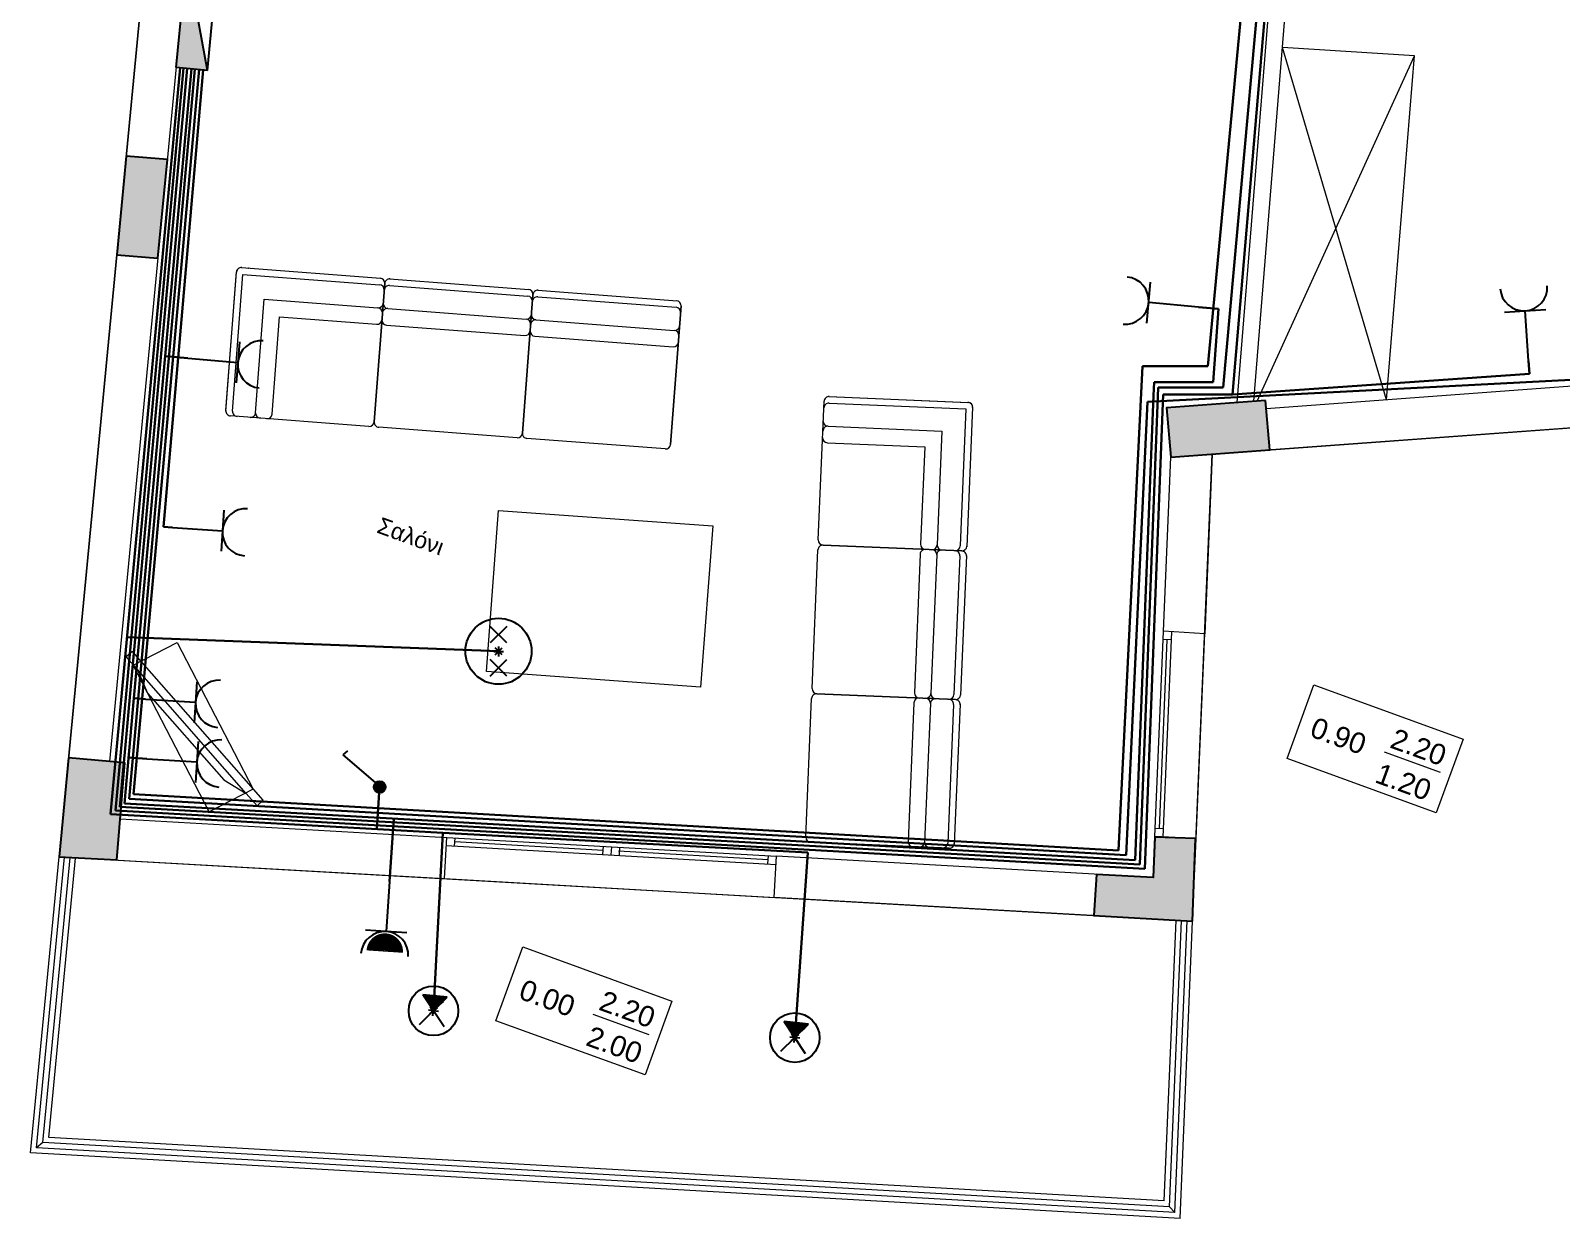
# Model space of a CAD drawing. Header units: millimetres. Extents: x 7471872 to 14943722, y 8344308 to 16688757.
# Drawn here: x 7471871.77 to 7471881.04, y 8344376.74 to 8344383.93 of the extents above; entities that cross this region are included whole.
import ezdxf

# ---------------------------------------------------------------- set-up
doc = ezdxf.new("R2010")
doc.units = ezdxf.units.MM
for name, color, linetype, lineweight in [('A-FOS 1', 92, 'Continuous', 0), ('diastasiologisi', 7, 'Continuous', 5), ('epipla', 7, 'Continuous', 13), ('eswterikoi toixoi', 7, 'Continuous', 30), ('exwterikoi toixoi', 7, 'Continuous', 50), ('grammata', 7, 'Continuous', 20), ('mpalkonia', 7, 'Continuous', 5), ('mpalkonoportes', 7, 'Continuous', 5), ('ntoulapes', 7, 'Continuous', 5), ('tomi eswt', 7, 'Continuous', 15)]:
    doc.layers.add(name, color=color, linetype=linetype, lineweight=lineweight)
for name, color, linetype in [('A-HLEKTRIKA', 10, 'Continuous'), ('Geo_Col_Pro_1', 7, 'Continuous'), ('HLEK-SYMBOL', 1, 'Continuous'), ('HLEK_FL001_SYMBOLS', 1, 'Continuous'), ('M-SYMB', 1, 'Continuous'), ('TOUCH_POINTS', 7, 'Continuous')]:
    doc.layers.add(name, color=color, linetype=linetype)
doc.styles.add('GRSIM', font='GRSIM.SHX')
doc.styles.get("Standard").update_dxf_attribs({"font": 'arial.ttf'})

# ---------------------------------------------------------------- blocks, each defined once
blk = doc.blocks.new('TPOINT')
at = {"layer": 'TOUCH_POINTS'}
for p, q in [((-0.03, 0), (0.03, 0)), ((0.0212, -0.0212), (-0.0212, 0.0212)), ((-0.0212, -0.0212), (0.0212, 0.0212)), ((0, 0.03), (0, -0.03))]:
    blk.add_line(p, q, dxfattribs=at)
blk.add_point((0, 0), dxfattribs=at)
blk = doc.blocks.new('gJ6_a28')
at = {"layer": 'HLEK-SYMBOL', "color": 0, "linetype": 'Continuous'}
for p, q in [((-0.67, 0), (-0.67, 0.19)), ((-0.67, 0.19), (0, 0.19)), ((-0.67, 0), (0, 0.19)), ((0, 0.19), (0, 0)), ((-0.67, 0), (0, 0))]:
    blk.add_line(p, q, dxfattribs=at)
at = {"layer": 'HLEK-SYMBOL', "color": 0}
blk.add_solid([(-0.67, 0.19), (0, 0.19), (-0.67, 0)], dxfattribs=at)
blk.add_blockref('TPOINT', (-0.3367, 0.0939))
blk.add_blockref('TPOINT', (-0.3367, 0.0939))
at = {"layer": 'HLEK-SYMBOL', "color": 0, "style": 'GRSIM', "flags": 8}
blk.add_attdef('NODE_NUMBER', (0.018, 0.0914), '', height=0.1, dxfattribs=at)
blk.add_attdef('NODE_NUMBER', (0.018, 0.0914), '', height=0.1, dxfattribs=at)
blk = doc.blocks.new('gJ6_a51')
at = {"layer": 'HLEK-SYMBOL', "color": 0, "linetype": 'Continuous'}
for p, q in [((0.0493, 0.051), (-0.0507, 0.151)), ((0.0493, 0.151), (-0.0507, 0.051)), ((0.0493, -0.149), (-0.0507, -0.049)), ((-0.0507, -0.149), (0.0493, -0.049))]:
    blk.add_line(p, q, dxfattribs=at)
blk.add_circle((-0.0007, 0.001), 0.2, dxfattribs=at)
blk.add_blockref('TPOINT', (0, 0))
blk = doc.blocks.new('*X12')
at = {"color": 0}
for p, q in [((10.3416, 4.006), (10.4182, 4.0826)), ((10.3546, 4.0332), (10.4118, 4.0903)), ((10.3558, 4.006), (10.4246, 4.0749)), ((10.3699, 4.006), (10.431, 4.0671)), ((10.384, 4.006), (10.4375, 4.0594)), ((10.3982, 4.006), (10.4439, 4.0517)), ((10.4123, 4.006), (10.4503, 4.044)), ((10.4265, 4.006), (10.4568, 4.0363)), ((10.4406, 4.006), (10.4632, 4.0286)), ((10.4547, 4.006), (10.4696, 4.0209)), ((10.4689, 4.006), (10.476, 4.0132))]:
    blk.add_line(p, q, dxfattribs=at)
blk = doc.blocks.new('gJ6_a53')
at = {"layer": 'HLEK-SYMBOL', "color": 0, "linetype": 'Continuous'}
for p, q in [((0.075, 0.09), (-0.075, -0.09)), ((-0.075, 0.09), (0.075, -0.09)), ((-0.075, -0.09), (0.075, -0.09))]:
    blk.add_line(p, q, dxfattribs=at)
blk.add_circle((0, 0), 0.15, dxfattribs=at)
for name, p in [('TPOINT', (0, 0)), ('*X12', (-10.407, -4.096))]:
    blk.add_blockref(name, p)
blk = doc.blocks.new('*X16')
at = {"color": 0}
for p, q in [((6.6744, 10.8416), (6.7146, 10.8818)), ((6.6745, 10.8511), (6.7051, 10.8817)), ((6.6763, 10.834), (6.7222, 10.8799)), ((6.6793, 10.8276), (6.7286, 10.8769)), ((6.6804, 10.8664), (6.6898, 10.8758)), ((6.6833, 10.8222), (6.734, 10.8729)), ((6.6882, 10.8177), (6.7385, 10.868)), ((6.6941, 10.8141), (6.7421, 10.8621)), ((6.7009, 10.8115), (6.7447, 10.8553)), ((6.7092, 10.8104), (6.7458, 10.847)), ((6.72, 10.8118), (6.7444, 10.8362))]:
    blk.add_line(p, q, dxfattribs=at)
blk = doc.blocks.new('gJ6_a5')
at = {"linetype": 'Continuous'}
for p, q in [((-0.2217, 0.1951), (-0.1934, 0.2195)), ((-0.0264, 0.0262), (-0.2217, 0.1951))]:
    blk.add_line(p, q, dxfattribs=at)
blk.add_circle((-0.0005, -0.0003), 0.0359, dxfattribs=at)
for name, p in [('*X16', (-6.7105, -10.8465)), ('TPOINT', (0, 0))]:
    blk.add_blockref(name, p)
blk = doc.blocks.new('HK5-RE')
at = {"layer": 'A-HLEKTRIKA'}
for p, q in [((0.17, 0.07), (0.17, -0.07)), ((0, 0), (0.17, 0))]:
    blk.add_line(p, q, dxfattribs=at)
blk.add_arc((0.25, 0), 0.08, 90, 270, dxfattribs=at)
blk = doc.blocks.new('HK5-RES')
at = {"layer": 'A-FOS 1', "const_width": 0.0619}
for points in [[(0.2382, 0.031, 0.414214), (0.2073, 0, 1)], [(0.2073, 0, 0.414214), (0.2382, -0.031, 1)]]:
    blk.add_lwpolyline(points, format="xyb", dxfattribs=at)
at = {"layer": 'A-HLEKTRIKA'}
for p, q in [((0.17, 0.07), (0.17, -0.07)), ((0, 0), (0.17, 0))]:
    blk.add_line(p, q, dxfattribs=at)
blk.add_arc((0.2504, 0.0004), 0.0804, 90.6711, 269.8271, dxfattribs=at)

msp = doc.modelspace()

# ---------------------------------------------------------------- hatches: boundary and pattern name
at = {"layer": 'tomi eswt', "lineweight": 15, "true_color": 0xc7c8ca}
h = msp.add_hatch(dxfattribs=at)
h.set_pattern_fill('AR-CONC', color=9, scale=0.0005, angle=-19.97971)
h.set_pattern_definition([(30.0203, (7471906.71162, 8344441.19235), (0.08288673, -0.03861498), [0.009525, -0.104775]), (335.0203, (7471906.71162, 8344441.19235), (0.01607972, 0.09580004), [0.00762, -0.08382029]), (80.47174, (7471906.71853, 8344441.18914), (0.09896645, 0.05718506), [0.008095, -0.08904512]), (26.2045, (7471906.7203, 8344441.21622), (0.12019924, -0.0660681), [0.0142875, -0.1571625]), (76.65585, (7471906.73031, 8344441.21072), (0.153829, 0.07570825), [0.0121425, -0.1335678]), (331.20445, (7471906.7203, 8344441.21622), (0.153829, 0.07570825), [0.01142998, -0.12572987]), (1.0203, (7471906.730064, 8344441.20592), (0.05377328, -0.07395747), [0.009525, -0.104775]), (306.0203, (7471906.73006, 8344441.20592), (0.06050854, 0.0759927), [0.00762, -0.08382]), (51.47174, (7471906.734545, 8344441.199755), (0.11428182, 0.00203523), [0.008095, -0.08904497]), (17.520295, (7471906.71162, 8344441.192354), (0.015897046, 0.039205324), [0, -0.082804, 0, -0.08509, 0, -0.0841375]), (347.520295, (7471906.71162, 8344441.192354), (0.04851423, 0.035659825), [0, -0.048514, 0, -0.080899, 0, -0.0320675]), (307.520295, (7471906.685003, 8344441.20203), (0.06273623, -0.025856766), [0, -0.03175, 0, -0.09906, 0, -0.131445]), (297.520295, (7471906.67307, 8344441.20637), (0.07395087, -0.013358846), [0, -0.041275, 0, -0.065786, 0, -0.093345])])
h.paths.add_polyline_path([(7471873.0104, 8344389.6919), (7471873.5104, 8344389.6999), (7471873.5055, 8344389.9999), (7471873.0056, 8344389.9918)])
h.paths.add_polyline_path([(7471872.8936, 8344386.2061), (7471872.6444, 8344386.227), (7471872.7017, 8344386.8243), (7471872.9508, 8344386.8033)])
h.paths.add_polyline_path([(7471873.5055, 8344389.9999), (7471873.0056, 8344389.9918), (7471873.0104, 8344389.6919), (7471873.5104, 8344389.6999)])
h.paths.add_polyline_path([(7471875.742, 8344390.0359), (7471875.7003, 8344389.5377), (7471875.9494, 8344389.5168), (7471875.9912, 8344390.0151)])
h.paths.add_polyline_path([(7471886.6406, 8344390.2116), (7471886.1407, 8344390.2036), (7471886.1447, 8344389.9536), (7471886.3692, 8344389.9572), (7471886.3509, 8344389.731), (7471886.6051, 8344389.7129)])
h.paths.add_polyline_path([(7471872.0019, 8344379.5308), (7471871.9446, 8344378.9336), (7471872.2941, 8344378.9136), (7471872.3434, 8344379.5023)])
h.paths.add_polyline_path([(7471878.8083, 8344378.5432), (7471878.8264, 8344379.0429), (7471878.5794, 8344379.0518), (7471878.5691, 8344378.807), (7471878.2271, 8344378.8265), (7471878.2092, 8344378.5771)])
h.paths.add_polyline_path([(7471879.3997, 8344386.2764), (7471879.3501, 8344385.6838), (7471879.649, 8344385.6588), (7471879.6991, 8344386.2556)])
h.paths.add_polyline_path([(7471875.4691, 8344386.6446), (7471875.4208, 8344386.0466), (7471875.6702, 8344386.0302), (7471875.7183, 8344386.6238)])
h.paths.add_polyline_path([(7471880.0923, 8344390.1061), (7471879.5924, 8344390.098), (7471879.598, 8344389.748), (7471880.098, 8344389.7561)])
h.paths.add_polyline_path([(7471872.3514, 8344383.1731), (7471872.294, 8344382.5758), (7471872.5432, 8344382.5549), (7471872.6005, 8344383.1522)])
h.paths.add_polyline_path([(7471886.2901, 8344385.8786), (7471883.5408, 8344386.0572), (7471883.5213, 8344385.7578), (7471886.2659, 8344385.5795)])
h.paths.add_polyline_path([(7471883.444, 8344381.701), (7471883.4843, 8344382.1994), (7471883.2349, 8344382.217), (7471883.2121, 8344381.9348), (7471882.8285, 8344381.9065), (7471882.8456, 8344381.6571)])
h.paths.add_polyline_path([(7471879.2488, 8344381.6945), (7471878.6505, 8344381.6507), (7471878.6762, 8344381.3518), (7471879.2748, 8344381.3956)])
h.paths.add_polyline_path([(7471872.7017, 8344386.8243), (7471872.6444, 8344386.227), (7471872.8935, 8344386.2061), (7471872.9508, 8344386.8033)])

# ---------------------------------------------------------------- linework, layer by layer
at = {"color": 254, "lineweight": 30, "true_color": 0xf7d5ce}
for p, q in [((7471878.9, 8344381.902), (7471879.325, 8344386.4045)), ((7471872.794, 8344383.697), (7471872.3964, 8344379.3128)), ((7471878.3588, 8344378.9714), (7471878.5054, 8344381.902)), ((7471878.5054, 8344381.902), (7471878.9, 8344381.902)), ((7471872.3964, 8344379.3128), (7471878.3588, 8344378.9714))]:
    msp.add_line(p, q, dxfattribs=at)
at = {"color": 6, "lineweight": 30}
for p, q in [((7471878.9925, 8344381.7737), (7471879.3451, 8344385.6586)), ((7471872.7197, 8344383.7041), (7471872.3131, 8344379.2354)), ((7471878.4887, 8344378.8863), (7471878.6005, 8344381.7737)), ((7471878.6005, 8344381.7737), (7471878.9925, 8344381.7737)), ((7471872.3131, 8344379.2354), (7471878.4887, 8344378.8863))]:
    msp.add_line(p, q, dxfattribs=at)
at = {"color": 7, "lineweight": 30, "true_color": 0xffffff}
for p, q in [((7471879.0492, 8344381.731), (7471879.3824, 8344385.6488)), ((7471872.6981, 8344383.7062), (7471872.2858, 8344379.2135)), ((7471880.8414, 8344381.9344), (7471880.8479, 8344381.8548)), ((7471879.0492, 8344381.731), (7471880.8479, 8344381.8548)), ((7471878.5188, 8344378.8604), (7471878.6291, 8344381.731)), ((7471878.6291, 8344381.731), (7471879.0492, 8344381.731)), ((7471872.2858, 8344379.2135), (7471878.5188, 8344378.8604))]:
    msp.add_line(p, q, dxfattribs=at)
at = {"color": 18, "lineweight": 30, "true_color": 0x000000}
for p, q in [((7471872.6773, 8344383.7083), (7471872.2565, 8344379.1907)), ((7471872.3564, 8344380.2628), (7471874.6055, 8344380.1768)), ((7471873.8858, 8344379.3552, -17.8517), (7471873.8686, 8344379.0998, -17.8517)), ((7471872.2565, 8344379.1907), (7471874.2676, 8344379.0772)), ((7471872.2565, 8344379.1907), (7471872.2565, 8344379.1907)), ((7471872.2565, 8344379.1907), (7471872.2565, 8344379.1907)), ((7471872.2565, 8344379.1907), (7471872.2565, 8344379.1907)), ((7471874.2676, 8344379.0772), (7471874.2116, 8344378.0006)), ((7471874.2676, 8344379.0772), (7471876.4775, 8344378.9587)), ((7471876.4775, 8344378.9587), (7471876.3994, 8344377.8382))]:
    msp.add_line(p, q, dxfattribs=at)
at = {"color": 27, "lineweight": 30, "true_color": 0x654a39}
for p, q in [((7471872.7678, 8344383.6995), (7471872.369, 8344379.2843)), ((7471878.5355, 8344381.6871), (7471882.1875, 8344381.8763)), ((7471878.4061, 8344378.9419), (7471878.5355, 8344381.6871)), ((7471872.369, 8344379.2843), (7471878.4061, 8344378.9419))]:
    msp.add_line(p, q, dxfattribs=at)
at = {"color": 211, "lineweight": 30, "true_color": 0xfb9afe}
for p, q in [((7471872.8171, 8344383.695), (7471872.5773, 8344380.9301)), ((7471872.5773, 8344380.9301), (7471872.6313, 8344380.9257))]:
    msp.add_line(p, q, dxfattribs=at)
at = {"color": 242, "lineweight": 30, "true_color": 0xcd2027}
for p, q in [((7471872.746, 8344383.7017), (7471872.6251, 8344382.3828)), ((7471872.6251, 8344382.3828), (7471872.3969, 8344379.892)), ((7471878.8444, 8344382.2601), (7471878.9656, 8344382.2495)), ((7471878.9325, 8344381.8045), (7471878.9655, 8344382.2483)), ((7471872.7248, 8344381.9511), (7471872.5871, 8344381.9621)), ((7471878.5713, 8344381.7246), (7471878.5744, 8344381.8045)), ((7471878.5744, 8344381.8045), (7471878.9325, 8344381.8045)), ((7471878.4607, 8344378.913), (7471878.5713, 8344381.7246)), ((7471872.3969, 8344379.892), (7471872.341, 8344379.2563)), ((7471872.4684, 8344379.8874), (7471872.3969, 8344379.892)), ((7471872.4765, 8344379.5262), (7471872.369, 8344379.5331)), ((7471872.341, 8344379.2563), (7471878.4607, 8344378.913)), ((7471873.9452, 8344378.7832), (7471873.9709, 8344379.1649))]:
    msp.add_line(p, q, dxfattribs=at)
at = {"color": 9, "lineweight": 15, "true_color": 0xc7c8ca}
msp.add_lwpolyline([(7471878.9272, 8344381.3701), (7471878.8815, 8344380.2823)], dxfattribs=at)
msp.add_point((7471878.9272, 8344381.3701), dxfattribs=at)
at = {"layer": 'diastasiologisi', "color": 9, "true_color": 0xc7c8ca}
for p, q in [((7471878.6068, 8344379.1036), (7471878.6542, 8344380.2466)), ((7471875.2395, 8344378.9716), (7471874.3409, 8344379.0227)), ((7471876.2379, 8344378.9148), (7471875.3318, 8344378.9663))]:
    msp.add_line(p, q, dxfattribs=at)
msp.add_lwpolyline([(7471886.6406, 8344390.2116), (7471873.0056, 8344389.9918), (7471871.9446, 8344378.9334), (7471878.8082, 8344378.543), (7471878.9272, 8344381.3701), (7471883.444, 8344381.701), (7471883.7709, 8344385.7416), (7471886.2659, 8344385.5795), (7471886.6406, 8344390.2116)], dxfattribs=at)
at = {"layer": 'epipla', "color": 9, "lineweight": 15, "true_color": 0xc7c8ca}
for points in [[(7471875.9024, 8344380.9354), (7471875.829, 8344379.9601), (7471874.5324, 8344380.0534), (7471874.6058, 8344381.0287), (7471875.9024, 8344380.9354)], [(7471873.1193, 8344379.3422), (7471872.8529, 8344379.2041), (7471872.3927, 8344380.0919), (7471872.659, 8344380.23), (7471873.1193, 8344379.3422)]]:
    msp.add_lwpolyline(points, dxfattribs=at)
at = {"layer": 'eswterikoi toixoi', "color": 9, "lineweight": 15, "true_color": 0xc7c8ca}
for p, q in [((7471879.0783, 8344381.682), (7471879.4016, 8344385.6795)), ((7471879.1792, 8344381.6894), (7471879.5017, 8344385.6711)), ((7471879.1792, 8344381.6894), (7471879.5017, 8344385.6711))]:
    msp.add_line(p, q, dxfattribs=at)
at = {"layer": 'eswterikoi toixoi', "color": 9, "lineweight": 5, "true_color": 0xc7c8ca}
for p, q in [((7471872.9552, 8344381.6303), (7471873.0193, 8344382.4736)), ((7471872.9554, 8344381.6331), (7471873.0191, 8344382.4708)), ((7471872.9953, 8344381.6301), (7471873.0582, 8344382.4577)), ((7471873.0484, 8344382.4986), (7471873.8917, 8344382.4344)), ((7471873.0582, 8344382.4577), (7471873.8858, 8344382.3948)), ((7471873.9458, 8344382.4303), (7471874.7891, 8344382.3662)), ((7471873.9165, 8344382.4026), (7471873.8528, 8344381.5649)), ((7471873.8528, 8344381.5649), (7471873.9165, 8344382.4026)), ((7471873.9456, 8344382.3902), (7471874.7832, 8344382.3266)), ((7471874.8139, 8344382.3344), (7471874.7502, 8344381.4967)), ((7471874.7502, 8344381.4967), (7471874.8139, 8344382.3344)), ((7471874.8431, 8344382.322), (7471875.6806, 8344382.2583)), ((7471874.8432, 8344382.3621), (7471875.6865, 8344382.298)), ((7471873.1349, 8344381.6195), (7471873.1872, 8344382.3075)), ((7471873.1872, 8344382.3075), (7471873.8752, 8344382.2552)), ((7471873.935, 8344382.2506), (7471874.7726, 8344382.187)), ((7471875.7113, 8344382.2662), (7471875.6476, 8344381.4284)), ((7471875.6476, 8344381.4284), (7471875.7113, 8344382.2662)), ((7471873.2346, 8344381.612), (7471873.2793, 8344382.2002)), ((7471873.2793, 8344382.2002), (7471873.8676, 8344382.1555)), ((7471873.9275, 8344382.1509), (7471874.765, 8344382.0873)), ((7471874.8324, 8344382.1824), (7471875.67, 8344382.1187)), ((7471874.8249, 8344382.0827), (7471875.6624, 8344382.019)), ((7471876.5418, 8344380.8503), (7471876.5771, 8344381.6895)), ((7471876.5771, 8344381.6896), (7471876.5771, 8344381.6895)), ((7471876.6056, 8344381.7183), (7471877.4505, 8344381.6828)), ((7471876.6067, 8344381.6783), (7471877.4359, 8344381.6434)), ((7471876.6083, 8344381.7182), (7471877.4477, 8344381.6829)), ((7471872.9829, 8344381.6009), (7471872.983, 8344381.6009)), ((7471873.8206, 8344381.5373), (7471872.983, 8344381.6009)), ((7471877.4359, 8344381.6434), (7471877.401, 8344380.8141)), ((7471877.4764, 8344381.6545), (7471877.4409, 8344380.8096)), ((7471874.718, 8344381.469), (7471873.8805, 8344381.5327)), ((7471876.6008, 8344381.5384), (7471877.2902, 8344381.5094)), ((7471877.2902, 8344381.5094), (7471877.2611, 8344380.82)), ((7471875.6154, 8344381.4008), (7471874.7779, 8344381.4645)), ((7471876.5966, 8344381.4385), (7471877.186, 8344381.4137)), ((7471877.186, 8344381.4137), (7471877.1612, 8344380.8242)), ((7471876.5039, 8344379.9511), (7471876.5393, 8344380.7903)), ((7471877.4099, 8344380.7837), (7471876.5705, 8344380.819)), ((7471876.5705, 8344380.819), (7471877.4099, 8344380.7837)), ((7471877.1587, 8344380.7642), (7471877.1234, 8344379.925)), ((7471877.2586, 8344380.76), (7471877.2233, 8344379.9208)), ((7471877.3985, 8344380.7541), (7471877.3632, 8344379.9149)), ((7471877.4386, 8344380.7553), (7471877.403, 8344379.9104)), ((7471873.0775, 8344379.3167), (7471872.4174, 8344380.0677)), ((7471877.372, 8344379.8845), (7471876.5326, 8344379.9198)), ((7471876.5326, 8344379.9198), (7471877.372, 8344379.8845)), ((7471876.4661, 8344379.0518), (7471876.5014, 8344379.8911)), ((7471877.1208, 8344379.865), (7471877.0855, 8344379.0258)), ((7471877.2208, 8344379.8608), (7471877.1854, 8344379.0216)), ((7471877.3606, 8344379.8549), (7471877.3253, 8344379.0157)), ((7471877.4007, 8344379.8561), (7471877.3651, 8344379.0112)), ((7471877.3342, 8344378.9853), (7471876.4948, 8344379.0206)), ((7471876.4948, 8344379.0206), (7471877.3342, 8344378.9853))]:
    msp.add_line(p, q, dxfattribs=at)
msp.add_lwpolyline([(7471873.1811, 8344379.2746), (7471872.3889, 8344380.1759), (7471872.3513, 8344380.1429), (7471872.4173, 8344380.0678), (7471872.4802, 8344379.9233), (7471872.9424, 8344379.3976), (7471873.0775, 8344379.3167), (7471873.1435, 8344379.2416), (7471873.1811, 8344379.2746)], dxfattribs=at)
for centre, start, end in [((7471873.0489, 8344382.4685), 85.65287, 175.65287), ((7471873.049, 8344382.4686), 85.61797, 175.65287), ((7471873.0889, 8344382.4655), 85.65287, 89.50404), ((7471873.8866, 8344382.4049), 355.65287, 85.65287), ((7471873.9464, 8344382.4003), 85.61797, 175.65287), ((7471873.8835, 8344382.3649), 355.65287, 85.65287), ((7471873.9434, 8344382.3603), 85.61797, 175.65287), ((7471874.781, 8344382.2966), 355.65287, 85.65287), ((7471874.784, 8344382.3367), 355.65287, 85.65287), ((7471874.8408, 8344382.2921), 85.61797, 175.65287), ((7471874.8438, 8344382.3321), 85.61797, 175.65287), ((7471873.8775, 8344382.2851), 265.65287, 355.65287), ((7471873.8729, 8344382.2253), 355.65287, 85.65287), ((7471873.9328, 8344382.2207), 85.65287, 175.65287), ((7471873.9373, 8344382.2805), 175.65287, 265.65287), ((7471875.6784, 8344382.2284), 355.65287, 85.65287), ((7471875.6814, 8344382.2684), 355.65287, 85.65287), ((7471873.8699, 8344382.1854), 265.65287, 355.65287), ((7471873.9297, 8344382.1808), 175.65287, 265.65287), ((7471874.7749, 8344382.2169), 265.65287, 355.65287), ((7471874.7703, 8344382.1571), 355.65287, 85.65287), ((7471874.8302, 8344382.1525), 85.65287, 175.65287), ((7471874.8347, 8344382.2123), 175.65287, 265.65287), ((7471875.6723, 8344382.1486), 265.65287, 355.65287), ((7471874.7673, 8344382.1172), 265.65287, 355.65287), ((7471874.8271, 8344382.1126), 175.65287, 265.65287), ((7471875.6647, 8344382.0489), 265.65287, 355.65287), ((7471875.6678, 8344382.0888), 355.65287, 85.65287), ((7471876.6055, 8344381.6483), 87.55492, 177.58981), ((7471876.6071, 8344381.6883), 87.58981, 177.62471), ((7471876.6071, 8344381.6884), 87.55492, 177.58981), ((7471877.4464, 8344381.6531), 357.58981, 87.58981), ((7471877.4465, 8344381.6529), 357.55492, 87.58981), ((7471872.9852, 8344381.6309), 175.61797, 265.65287), ((7471872.9853, 8344381.6308), 175.65287, 265.68776), ((7471873.0252, 8344381.6279), 175.61797, 265.65287), ((7471873.105, 8344381.6218), 265.65287, 355.65287), ((7471873.1648, 8344381.6173), 175.65287, 265.65287), ((7471873.2047, 8344381.6142), 265.65287, 355.65287), ((7471877.4447, 8344381.613), 357.58981, 1.44099), ((7471873.8229, 8344381.5672), 265.65287, 355.65287), ((7471873.8827, 8344381.5626), 175.65287, 265.68776), ((7471874.7203, 8344381.4989), 265.65287, 355.65287), ((7471874.7801, 8344381.4944), 175.65287, 265.68776), ((7471876.5996, 8344381.5084), 87.58981, 177.58981), ((7471876.6021, 8344381.5684), 177.58981, 267.58981), ((7471875.6177, 8344381.4307), 265.65287, 355.65287), ((7471876.5979, 8344381.4684), 177.58981, 267.58981), ((7471876.5717, 8344380.849), 177.58981, 267.58981), ((7471876.5692, 8344380.789), 87.58981, 177.62471), ((7471877.1887, 8344380.763), 87.58981, 177.58981), ((7471877.1912, 8344380.8229), 177.58981, 267.58981), ((7471877.2312, 8344380.8212), 267.58981, 357.58981), ((7471877.2286, 8344380.7613), 357.58981, 87.58981), ((7471877.2886, 8344380.7588), 87.58981, 177.58981), ((7471877.2911, 8344380.8187), 177.58981, 267.58981), ((7471877.371, 8344380.8154), 267.58981, 357.58981), ((7471877.3685, 8344380.7554), 357.55492, 87.58981), ((7471877.4111, 8344380.8137), 267.58981, 357.58981), ((7471877.4086, 8344380.7537), 357.55492, 87.58981), ((7471876.5314, 8344379.8898), 87.58981, 177.62471), ((7471876.5339, 8344379.9498), 177.58981, 267.58981), ((7471877.1534, 8344379.9237), 177.58981, 267.58981), ((7471877.1933, 8344379.922), 267.58981, 357.58981), ((7471877.2533, 8344379.9195), 177.58981, 267.58981), ((7471877.3332, 8344379.9161), 267.58981, 357.58981), ((7471877.3733, 8344379.9145), 267.58981, 357.58981), ((7471877.1508, 8344379.8638), 87.58981, 177.58981), ((7471877.1908, 8344379.8621), 357.58981, 87.58981), ((7471877.2507, 8344379.8596), 87.58981, 177.58981), ((7471877.3307, 8344379.8562), 357.55492, 87.58981), ((7471877.3708, 8344379.8545), 357.55492, 87.58981), ((7471876.496, 8344379.0506), 177.58981, 267.58981), ((7471877.1155, 8344379.0245), 177.58981, 267.58981), ((7471877.1555, 8344379.0228), 267.58981, 357.58981), ((7471877.2154, 8344379.0203), 177.58981, 267.58981), ((7471877.2953, 8344379.0169), 267.58981, 357.58981), ((7471877.3354, 8344379.0153), 267.58981, 357.58981)]:
    msp.add_arc(centre, 0.03, start, end, dxfattribs=at)
at = {"layer": 'exwterikoi toixoi', "color": 9, "lineweight": 15, "true_color": 0xc7c8ca}
for p, q in [((7471872.7793, 8344385.0155), (7471872.251, 8344379.51)), ((7471883.2121, 8344381.9346), (7471879.2532, 8344381.6447)), ((7471883.444, 8344381.701), (7471878.6762, 8344381.3518)), ((7471878.6319, 8344380.2981), (7471878.6762, 8344381.3518)), ((7471878.9272, 8344381.3701), (7471878.8814, 8344380.2823)), ((7471879.1783, 8344381.3887), (7471879.1782, 8344381.3885)), ((7471878.8815, 8344380.2823), (7471878.6319, 8344380.2981)), ((7471872.315, 8344379.163), (7471874.2924, 8344379.0505)), ((7471874.2782, 8344378.8009), (7471874.2924, 8344379.0505)), ((7471878.5691, 8344378.8072), (7471878.5793, 8344379.0549)), ((7471878.8264, 8344379.0431), (7471878.5795, 8344379.0549)), ((7471878.8083, 8344378.5432), (7471878.8293, 8344379.0429)), ((7471871.9446, 8344378.9336), (7471874.2782, 8344378.8009)), ((7471872.1944, 8344378.9194), (7471871.9446, 8344378.9336)), ((7471876.275, 8344378.6873), (7471876.2892, 8344378.9369)), ((7471878.5691, 8344378.8072), (7471876.2892, 8344378.9369)), ((7471878.8083, 8344378.5432), (7471876.275, 8344378.6873))]:
    msp.add_line(p, q, dxfattribs=at)
msp.add_lwpolyline([(7471871.9446, 8344378.9336), (7471873.0056, 8344389.9918)], dxfattribs=at)
at = {"layer": 'Geo_Col_Pro_1', "color": 9, "true_color": 0xc7c8ca}
for points in [[(7471872.3514, 8344383.1731), (7471872.294, 8344382.5758), (7471872.5432, 8344382.5549), (7471872.6005, 8344383.1522)], [(7471879.2489, 8344381.6945), (7471878.6505, 8344381.6507), (7471878.6762, 8344381.3518), (7471879.2747, 8344381.3956)], [(7471872.0019, 8344379.5308), (7471871.9446, 8344378.9336), (7471872.2941, 8344378.9136), (7471872.3434, 8344379.5023)], [(7471878.8083, 8344378.5432), (7471878.8264, 8344379.0429), (7471878.5794, 8344379.0518), (7471878.5691, 8344378.807), (7471878.2271, 8344378.8265), (7471878.2092, 8344378.5771)]]:
    msp.add_lwpolyline(points, close=True, dxfattribs=at)
at = {"layer": 'grammata', "color": 9, "lineweight": 15, "true_color": 0xc7c8ca}
for p, q in [((7471880.3085, 8344379.4426), (7471879.9694, 8344379.5659)), ((7471875.5182, 8344377.856), (7471875.1791, 8344377.9793))]:
    msp.add_line(p, q, dxfattribs=at)
for points in [[(7471880.2838, 8344379.199), (7471879.3799, 8344379.5276), (7471879.5422, 8344379.9738), (7471880.446, 8344379.6452)], [(7471875.4935, 8344377.6123), (7471874.5897, 8344377.941), (7471874.7519, 8344378.3872), (7471875.6557, 8344378.0586)]]:
    msp.add_lwpolyline(points, close=True, dxfattribs=at)
at = {"layer": 'mpalkonia', "color": 9, "lineweight": 15, "true_color": 0xc7c8ca}
for p, q in [((7471871.7725, 8344377.1405), (7471871.9446, 8344378.9336)), ((7471871.8087, 8344377.1715), (7471871.9774, 8344378.9305)), ((7471871.8459, 8344377.2034), (7471872.0113, 8344378.9272)), ((7471871.882, 8344377.2344), (7471872.0441, 8344378.9241)), ((7471878.6369, 8344376.8502), (7471878.7083, 8344378.5472)), ((7471878.6685, 8344376.8154), (7471878.7413, 8344378.5458)), ((7471878.701, 8344376.7795), (7471878.7753, 8344378.5444)), ((7471878.7325, 8344376.7446), (7471878.8082, 8344378.543)), ((7471871.8251, 8344377.6882), (7471871.8236, 8344377.6883)), ((7471878.6369, 8344376.8502), (7471871.882, 8344377.2344)), ((7471878.7325, 8344376.7446), (7471871.7725, 8344377.1405)), ((7471871.8459, 8344377.2034), (7471871.8087, 8344377.1715)), ((7471878.701, 8344376.7795), (7471871.8087, 8344377.1715)), ((7471878.6685, 8344376.8154), (7471871.8459, 8344377.2034)), ((7471878.701, 8344376.7795), (7471878.6685, 8344376.8154))]:
    msp.add_line(p, q, dxfattribs=at)
at = {"layer": 'mpalkonoportes', "color": 9, "lineweight": 15, "true_color": 0xc7c8ca}
for p, q in [((7471878.5795, 8344379.0549), (7471878.6318, 8344380.2955)), ((7471878.6295, 8344379.0525), (7471878.6817, 8344380.2934)), ((7471878.8293, 8344379.0429), (7471878.8815, 8344380.285)), ((7471878.6797, 8344380.245), (7471878.6287, 8344380.2482)), ((7471878.6316, 8344379.1025), (7471878.5819, 8344379.1048)), ((7471878.8317, 8344379.0929), (7471878.8314, 8344379.0929)), ((7471874.2896, 8344379.0006), (7471876.2864, 8344378.887)), ((7471874.2924, 8344379.0505), (7471876.2892, 8344378.9369)), ((7471874.3395, 8344378.9977), (7471874.3424, 8344379.0477)), ((7471875.2381, 8344378.9466), (7471875.2409, 8344378.9965)), ((7471875.288, 8344378.9438), (7471875.2908, 8344378.9937)), ((7471875.3379, 8344378.9409), (7471875.3408, 8344378.9909)), ((7471876.2365, 8344378.8898), (7471876.2393, 8344378.9398)), ((7471874.2782, 8344378.8009), (7471876.275, 8344378.6873))]:
    msp.add_line(p, q, dxfattribs=at)
at = {"layer": 'ntoulapes', "color": 9, "lineweight": 15, "true_color": 0xc7c8ca}
for p, q in [((7471880.1509, 8344383.7802), (7471879.3524, 8344383.8304)), ((7471879.9825, 8344381.6981), (7471879.3524, 8344383.8304)), ((7471879.1987, 8344381.6908), (7471880.1509, 8344383.7802)), ((7471879.9825, 8344381.6981), (7471880.1509, 8344383.7802))]:
    msp.add_line(p, q, dxfattribs=at)

# ---------------------------------------------------------------- block references
at = {"layer": 'HLEK_FL001_SYMBOLS', "color": 1}
for name, p, rotation in [('gJ6_a28', (7471872.907, 8344384.3594), 84.57276060451362), ('gJ6_a53', (7471874.2116, 8344378.0006), 174.0559422989142), ('gJ6_a53', (7471876.3994, 8344377.8382), 174.0559422989142)]:
    msp.add_blockref(name, p, dxfattribs=dict(at, rotation=rotation))
msp.add_blockref('gJ6_a51', (7471874.6062, 8344380.1758), dxfattribs=at)
at = {"layer": 'HLEK_FL001_SYMBOLS', "color": 7}
msp.add_blockref('gJ6_a5', (7471873.8863, 8344379.3555, -17.8517), dxfattribs=at)
at = {"layer": 'M-SYMB', "xscale": 1.784390596161371, "yscale": 1.784390596161371, "zscale": 1.784390596161371}
for name, p, rotation in [('HK5-RE', (7471878.8444, 8344382.2601), 175.0073896538319), ('HK5-RE', (7471880.8414, 8344381.9344), 93.63447000828741), ('HK5-RE', (7471872.7248, 8344381.9511), 355.052908792146), ('HK5-RE', (7471872.6313, 8344380.9257), 356.3173423058157), ('HK5-RE', (7471872.4684, 8344379.8874), 356.3173423058157), ('HK5-RE', (7471872.4765, 8344379.5262), 356.3173423058157), ('HK5-RES', (7471873.9452, 8344378.7832), 266.1576580796945)]:
    msp.add_blockref(name, p, dxfattribs=dict(at, rotation=rotation))

# ---------------------------------------------------------------- texts
at = {"layer": 'grammata', "color": 9, "lineweight": 15, "true_color": 0xc7c8ca}
for s, p in [('0.90', (7471879.5103, 8344379.6641)), ('2.20', (7471879.9955, 8344379.5961)), ('1.20', (7471879.9043, 8344379.3859)), ('0.00', (7471874.72, 8344378.0775)), ('2.20', (7471875.2052, 8344378.0095)), ('2.00', (7471875.1271, 8344377.7946))]:
    msp.add_text(s, height=0.1249, rotation=340.02029, dxfattribs=at).set_placement(p)
at = {"layer": 'tomi eswt', "color": 9, "lineweight": 15, "ltscale": 0.5, "true_color": 0xc7c8ca, "insert": (7471874.2517, 8344380.7537), "char_height": 0.1, "width": 0.994485, "attachment_point": 9, "rotation": 340.02029}
msp.add_mtext('Σαλόνι', dxfattribs=at)

doc.saveas('drawing.dxf')
